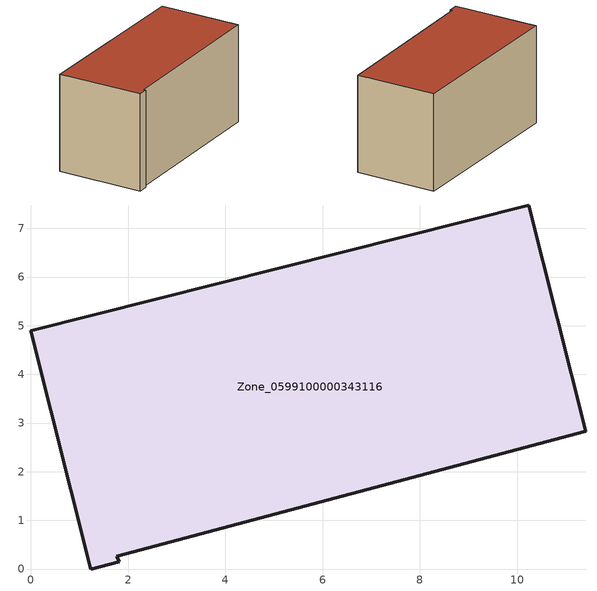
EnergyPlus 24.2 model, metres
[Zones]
Zone_0599100000343116
 floor ground (C_G): 11.41,2.83 1.77,0.26 1.82,0.15 1.23,0 0,4.9 10.24,7.48 z0
 wall outside (C_F): 11.41,2.83 10.24,7.48 0,4.9 1.23,0 1.82,0.15 1.77,0.26 11.41,2.83 z0:5.72
 roof outside (C_R): 1.77,0.26 11.41,2.83 10.24,7.48 0,4.9 1.23,0 1.82,0.15 z5.72
[BUILDING]
Pand.0599100000343116: North Axis=0; Terrain=City; Loads Convergence Tolerance Value=0.04; Temperature Convergence Tolerance Value=0.4; Solar Distribution=FullExterior; Maximum Number of Warmup Days=25; Minimum Number of Warmup Days=1
[Site:Location]
Rotterdam.The.Hague.AP_ZH_NLD Design_Conditions: Latitude=51.96; Longitude=4.45; Time Zone=1; Elevation=-4.5
[SITE:GROUNDTEMPERATURE:BUILDINGSURFACE]
18, 18, 18, 18, 18, 18, 18, 18, 18, 18, 18, 18
[MATERIAL] Thermal Absorptance=0.9; Solar Absorptance=0.7; Visible Absorptance=0.7
Name | Roughness | Thickness | Conductivity | Density | Specific Heat
G.TC.1992-2005 | MediumSmooth | 0.15 | 0.06 | 540 | 1210
F.TC.1992-2005 | Rough | 0.3 | 0.12 | 1920 | 840
R.TC.1992-2005 | MediumRough | 0.2 | 0.08 | 1500 | 1000
[CONSTRUCTION]
C_G: G.TC.1992-2005
C_F: F.TC.1992-2005
C_R: R.TC.1992-2005
[ZONE]
Zone_0599100000343116: Type=1; Multiplier=1; Ceiling Height=Autocalculate; Volume=Autocalculate; Floor Area=autocalculate; Part of Total Floor Area=Yes
[ZONEINFILTRATION:DESIGNFLOWRATE]
Infil_Zone_0599100000343116: Zone or ZoneList or Space or SpaceList=Zone_0599100000343116; Schedule=AlwaysOn; Design Flow Rate Calculation Method=Flow/Area; Flow Rate per Floor Area=0.0015; Constant Term Coefficient=1; Temperature Term Coefficient=0; Velocity Term Coefficient=0; Velocity Squared Term Coefficient=0
[HVACTEMPLATE:ZONE:IDEALLOADSAIRSYSTEM]
Zone_0599100000343116: Maximum Heating Supply Air Temperature=50; Minimum Cooling Supply Air Temperature=13; Maximum Heating Supply Air Humidity Ratio=0.0156; Minimum Cooling Supply Air Humidity Ratio=0.0077; Heating Limit=NoLimit; Cooling Limit=NoLimit; Dehumidification Control Type=ConstantSensibleHeatRatio; Cooling Sensible Heat Ratio=0.7; Dehumidification Setpoint=60; Humidification Control Type=None; Humidification Setpoint=30; Outdoor Air Method=None; Outdoor Air Flow Rate per Person=0.00944; Outdoor Air Flow Rate per Zone Floor Area=0; Outdoor Air Flow Rate per Zone=0; Demand Controlled Ventilation Type=None; Outdoor Air Economizer Type=NoEconomizer; Heat Recovery Type=None; Sensible Heat Recovery Effectiveness=0.7; Latent Heat Recovery Effectiveness=0.65
[ZONECONTROL:THERMOSTAT]
ThermostatControl_Zone_0599100000343116: Zone or ZoneList=Zone_0599100000343116; Control Type Schedule=DualSetpointControlType; Control 1=Thermostat_Zone_0599100000343116; Temperature Difference Between Cutout And Setpoint=0
[THERMOSTATSETPOINT:DUALSETPOINT]
Thermostat_Zone_0599100000343116: Heating Setpoint Temperature Schedule=HeatingSetpoint_Zone_0599100000343116; Cooling Setpoint Temperature Schedule=CoolingSetpoint_Zone_0599100000343116
[SCHEDULE:COMPACT]
HeatingSetpoint_Zone_0599100000343116: Through: 12/31, For: AllDays, Until: 24:00, 21
CoolingSetpoint_Zone_0599100000343116: Through: 12/31, For: AllDays, Until: 24:00, 24
DualSetpointControlType: Through: 12/31, For: AllDays, Until: 24:00, 4
AlwaysOn: Through: 12/31, For: AllDays, Until: 24:00, 1
